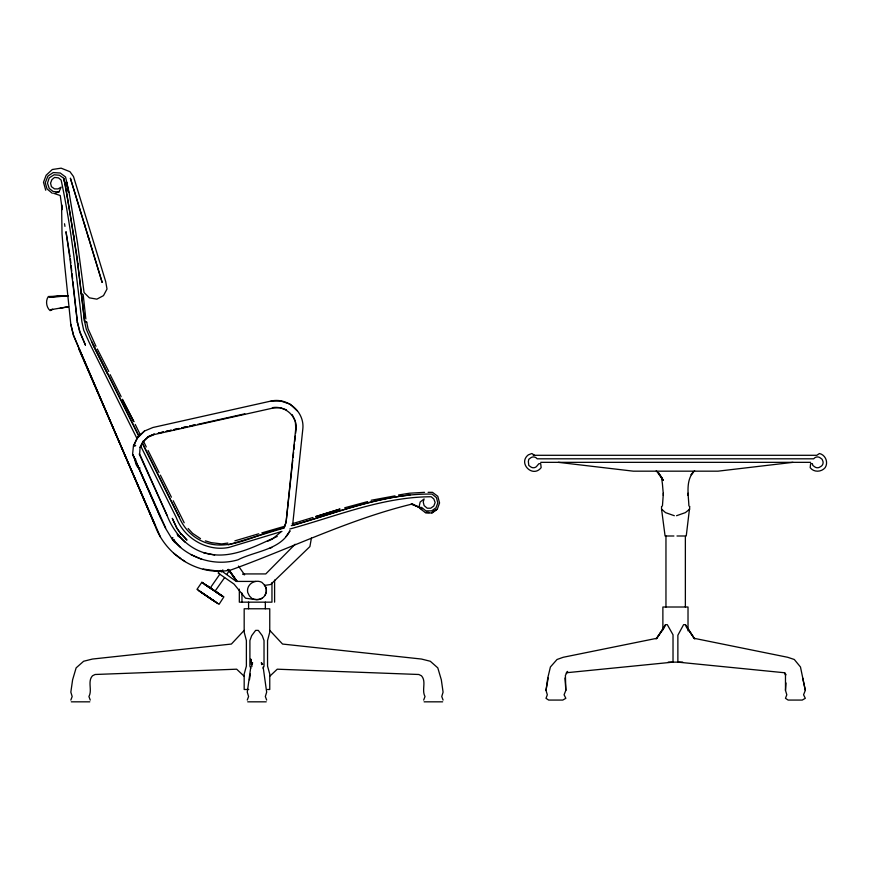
<?xml version="1.0" encoding="UTF-8"?>
<svg xmlns="http://www.w3.org/2000/svg" width="870" height="870" viewBox="0 0 870 870"><rect width="100%" height="100%" fill="white"/><g stroke="black" fill="none" stroke-linecap="round" stroke-linejoin="round"><path stroke-width="1.3" d="M785.479 674.043L784.164 672.717L677.871 662.135L677.871 635.231L683.602 624.649L685.364 624.649L694.184 638.319L787.687 657.285L794.299 659.493L800.476 666.986L805.326 690.367L803.565 694.771L805.326 698.305L802.238 700.067L788.133 700.067L785.479 698.305L786.806 694.771L785.479 690.367L786.012 682.95M662.429 506.003L663.31 494.095L662.429 483.959L661.548 477.336L658.612 472.932M250.788 666.986L247.265 692.129L248.581 696.533L247.265 700.067M292.69 524.534L302.836 428.823C304.652 411.76 287.589 397.285 271.081 401.037L152.881 427.507L144.496 431.031L137.438 437.208L137.884 437.643L144.496 431.031M292.744 460.306L286.078 522.326L284.305 527.622M293.027 457.609L293.603 452.215M293.897 449.518L294.473 444.124M294.767 441.427L295.343 436.033M295.637 433.336L296.213 427.942M686.245 535.996L689.779 506.449M252.256 664.636L252.55 662.581L251.234 664.343M566.142 673.162L567.61 671.401L565.402 675.37L565.848 690.367L564.075 694.771L565.848 698.305L562.76 700.067L548.644 700.067L546.001 698.305L547.317 694.771L546.001 690.367L547.763 678.013L550.405 666.986L557.028 659.493L563.194 657.285L656.698 638.319L663.919 627.901L656.143 638.982M249.462 679.774L250.353 674.043M311.427 538.041L309.894 546.588L270.635 584.51L264.339 585.456M546.001 690.367L548.198 678.013M135.677 459.262L135.242 461.459L136.122 464.547L137.884 467.636L140.092 468.082M289.775 529.036C336.298 516.301 382.267 496.879 431.172 496.748L433.825 498.956L435.141 502.479L433.825 506.003L430.737 508.21L427.203 508.21L424.114 505.568L423.233 502.033L424.114 498.956L420.145 502.033L419.264 506.003L420.145 508.656L425.441 512.626L432.053 513.061L437.349 509.091L439.557 502.925L437.795 496.302L432.499 492.333L428.083 492.333M70.84 700.067L72.166 696.533L70.84 692.129L72.612 679.774L76.136 667.866L83.64 661.254L92.459 659.047L231.387 644.05L244.176 630.38M264.904 595.537L266.231 592.013L266.231 588.479L264.458 584.955L261.816 582.313C254.932 578.735 246.079 584.596 247.7 592.448L249.462 595.983L252.115 598.625C256.563 600.42 262.077 599.778 264.904 595.537A9.113 9.113 0 0 0 264.904 585.39M423.679 700.067L425.006 696.533C421.385 690.084 426.67 681.493 421.471 675.805L418.829 674.489L277.247 669.193L269.754 676.251M263.142 668.312L264.023 666.105L264.023 640.527L262.261 635.676L258.292 630.38L255.639 630.38L251.669 635.676L249.907 640.527L249.907 666.105L250.788 668.312M664.636 626.857L665.517 624.649L667.279 624.649L673.021 634.795L673.021 662.135L566.729 672.717M283.87 527.622L286.078 522.326L295.778 428.388L295.332 421.33L292.244 414.707M55.854 192.868L58.932 191.987L61.139 187.137L58.051 188.899L54.527 188.899L51.439 186.691L50.558 183.168L51.885 179.633L54.527 177.436L58.497 177.871L61.139 180.079C71.079 226.581 76.31 274.376 81.867 321.65L83.64 330.034L89.371 342.823L137.036 438.643M137.438 437.208L133.915 445.581L134.796 446.027M277.247 536.442C254.421 546.447 229.604 560.628 204.037 552.754C186.332 547.197 173.554 532.179 166.996 515.268L139.646 453.966L140.092 447.354L143.18 441.177M165.67 528.057L133.034 454.847L160.374 517.476L165.67 528.503L171.847 538.65L172.728 537.758L171.847 538.65C187.376 557.985 214.096 566.892 237.999 559.812C255.225 550.971 280.303 550.134 290.047 530.711L286.078 536.442M137.884 437.208L133.469 445.581L132.588 454.401L160.374 517.03M140.092 447.354L143.18 441.612L148.03 436.762L154.197 434.119L148.03 436.762M656.698 638.319L665.517 624.649M224.623 577.604L215.064 591.132M226.896 574.222L229.18 570.84L227.418 569.959M219.871 574.156L210.214 588.044L217.707 592.894L204.918 584.51L222.568 596.418L214.629 590.686M221.361 572.025L222.84 569.893M219.621 570.992L218.152 573.047L234.03 584.074L245.492 598.19L254.758 599.506M694.63 470.724L691.095 474.694L693.303 472.051C685.56 481.458 688.485 494.812 688.899 506.003M295.126 544.25L265.785 573.928L243.067 573.928M280.782 532.027L272.397 539.085L267.547 541.292M689.779 509.091L685.364 512.626L676.545 515.714M143.18 441.612L148.03 437.208L154.197 434.554L272.843 408.095L279.901 407.66L286.513 409.857M431.618 512.626L436.022 509.537M432.053 512.626L437.349 509.091M269.754 548.35L271.81 547.469M142.441 443.124C154.675 467.571 166.67 492.137 178.905 516.595C183.015 526.481 190.073 534.952 199.632 539.965C227.124 554.712 256.378 533.06 283.555 527.938M292.2 523.751L312.972 517.476M228.299 544.816L284.142 527.959M291.928 525.611C337.919 512.55 383.398 493.279 432.053 494.095L436.468 497.629L437.795 502.925L436.022 507.775L431.618 510.864L425.887 510.864L421.471 507.33M281.978 531.396L228.734 547.469C206.929 551.743 183.896 538.182 176.251 517.476L140.657 445.918M234.911 540.846L258.727 533.788M261.816 532.908L284.794 526.23M291.298 525.6C330.698 514.681 369.097 499.402 410.009 494.986M344.727 507.775L367.662 501.598M59.823 308.426L68.643 306.653L50.558 309.742L52.765 309.307L50.112 310.623C46.24 307.327 45.381 300.661 48.35 296.518L68.382 295.822M371.196 500.272L395.013 495.867M181.786 427.844L187.039 426.648L181.786 427.942M189.66 426.05L194.913 424.854M189.66 426.18L194.913 425.006M197.544 424.419L244.818 413.826M398.536 494.986L409.563 493.214L424.56 492.333M227.853 543.054L221.676 543.935L211.095 542.619L205.363 540.846M792.983 462.34L718 471.17L633.327 471.17L558.344 462.34M62.216 209.191L61.585 204.776L62.02 233.889L64.228 260.793L70.84 324.738L73.493 335.32L154.642 524.534C165.159 555.212 198.523 576.886 230.941 569.959C291.069 548.252 349.022 519.433 411.325 504.241L420.732 507.775L411.325 503.806M59.823 296.072L49.231 296.953L67.316 296.072L49.231 296.953M255.639 581.421L236.238 581.421L220.795 570.405M271.081 401.037L280.782 401.037L290.047 404.126L297.094 410.738M272.397 407.66C284.675 405.409 296.942 415.806 296.213 428.388M533.234 455.293L816.799 455.293L819.442 453.52C825.565 454.901 828.544 462.361 825.173 467.636C821.443 472.192 813.744 472.562 810.177 467.636L810.622 463.666L812.384 463.666L812.83 465.428L814.592 466.755A4.546 4.546 0 0 0 820.323 466.755A4.546 4.546 0 0 0 822.976 461.459L822.085 459.262L820.323 457.935A4.546 4.546 0 0 0 814.592 457.935L813.711 458.816L537.181 458.816L536.29 457.935A4.546 4.546 0 0 0 530.559 457.935L528.797 459.262L528.351 461.459L528.797 465.428L530.559 466.755A4.546 4.546 0 0 0 536.29 466.755L538.943 463.666L540.705 463.666L541.151 467.636C532.842 478.446 517.552 463.155 528.351 454.847L531.885 453.52L534.528 455.293M540.705 462.34L810.622 462.34M425.441 512.626L429.41 512.626M665.517 535.996L673.902 535.996M676.99 535.996L685.364 535.996L685.364 607.01M668.171 662.135L682.722 662.135M248.733 689.486L244.176 689.486L244.176 674.043L246.384 666.105L246.384 640.527L244.176 632.142L244.176 608.772L269.754 608.772L269.754 632.142L267.547 640.527L267.547 666.105L269.754 674.043L269.754 689.486L267.547 689.486M71.286 701.829L89.806 701.829M247.7 701.829L266.231 701.829M424.114 701.829L442.645 701.829M58.932 191.987L53.2 191.541L49.231 188.453L47.469 183.168L49.231 177.871L54.081 174.783L59.377 175.229L63.793 178.317L65.109 183.603L77.017 256.824L84.52 321.215L86.282 329.154L91.578 341.497L138.874 436.338M426.322 512.18L428.975 512.397M203.156 569.078L219.479 571.285M203.602 552.754L214.629 554.962M53.646 193.314L60.258 195.511L62.216 209.626M242.85 574.222L244.611 574.809L238.478 566.065M674.337 515.714L665.517 512.626L661.548 509.091L661.548 506.449M95.983 346.347L88.044 328.708L86.717 322.096L84.52 321.215C79.355 273.376 72.852 225.547 63.793 178.317M190.813 554.527L201.829 559.377M213.737 590.251L211.095 588.479M412.5 504.002L421.917 509.091M200.067 591.567L215.945 602.16L196.979 589.36L201.829 582.313L223.884 596.863L219.033 604.356L198.306 590.251L217.707 603.475M84.52 320.769L86.717 322.096M200.513 538.65L192.575 533.353L188.159 528.503M177.578 535.702L179.34 536.877M208.006 586.282L211.312 588.479M204.918 584.51L211.269 588.751M214.444 590.861L220.795 595.102L214.183 590.632M210.877 588.403L201.829 582.313L210.562 588.25M214.923 591.219L222.568 596.418M202.721 593.329L212.856 600.387M173.608 553.2L180.906 558.529M182.994 560.052L185.071 561.574M80.986 292.983L83.194 294.745L85.836 319.007M52.32 193.314L47.023 188.899L45.262 182.722L47.915 176.11L53.2 172.575L60.258 173.021L65.554 176.991L69.078 192.422L77.463 242.708L84.075 292.548L89.371 297.834L96.864 299.16L103.486 295.626L107.01 289.014L105.683 281.521L73.493 176.545L69.959 171.694L61.139 168.171L52.32 169.498L46.143 175.229L43.5 182.287L45.708 190.225M244.176 676.251L236.673 669.193L95.102 674.489L92.459 675.805C87.261 681.493 92.546 690.084 88.925 696.533L90.252 700.067M177.132 534.234L185.071 542.173M172.282 538.65L180.666 547.469M269.754 630.38L282.543 644.05L421.471 659.047L430.291 661.254L437.795 667.866L441.318 679.774L443.08 692.129L441.764 696.533L443.08 700.067M656.263 470.724L663.31 480.425L661.548 477.336M172.728 539.965L174.935 542.619M262.696 664.343L261.37 662.581L261.663 664.636M229.256 570.492L237.118 581.421L229.56 570.72M786.067 674.783L784.599 672.717L785.479 675.37L785.479 690.367M228.19 569.317L236.596 581.258M686.245 626.857L694.738 638.982M228.908 570.057L236.586 581.182M685.364 624.649L694.184 638.319M658.688 473.095L662.657 479.381M91.578 341.497L138.917 435.946M122.442 399.721L133.915 421.765L122.442 399.276M97.309 349L108.772 371.49M110.098 374.578L121.126 396.633M148.03 450.432L159.058 472.486M160.374 475.14L171.401 497.183M173.163 500.718L184.19 522.772M142.517 443.635L178.905 516.595M93.231 345.26L107.782 374.437M135.242 424.419L140.461 435.065M143.365 440.992L146.258 446.908M139.211 453.966L166.996 515.268M78.778 349L160.374 536.877M154.642 524.088L79.224 349L154.642 524.534M78.702 347.75L73.493 335.32L70.84 324.303M174.043 539.53L174.935 541.727M266.666 700.067L265.339 696.533L266.666 692.129L263.142 666.986M63.793 179.633L64.489 181.754M84.51 224.438L85.282 227.005M88.011 235.977L88.794 238.543M67.762 188.681L68.349 191.183L67.816 188.627M66.435 182.287L67.262 186.082M802.684 678.013L805.326 690.367M251.669 663.897L250.788 659.047L251.919 666.605M69.981 256.422L65.989 231.681L69.959 258.586L77.463 322.977L72.906 281.673M64.521 223.742L64.945 226.385M73.45 234.324L73.841 236.977M661.548 509.091L665.082 535.996M77.8 263.479L78.115 266.144M81.084 291.461L81.388 294.125M77.647 263.512L77.952 266.187M70.405 259.021L70.84 263.023M71.133 265.687L71.731 271.016M72.025 273.68L72.612 279.009M564.967 678.013L565.848 690.367M688.018 493.214L688.018 495.421M688.018 630.826L688.018 607.01L662.875 607.01L662.875 629.858M665.963 535.996L665.963 607.01M663.31 493.214L663.31 495.421M274.605 580.083L274.605 602.16M271.962 582.672L271.962 602.16L239.326 602.16L239.326 589.164M265.339 602.16L265.339 608.772M248.581 602.16L248.581 608.772M241.969 593.068L241.969 602.16M262.261 598.19A10.223 10.223 0 0 1 255.204 599.506M134.35 445.146L133.915 445.581L135.677 445.581L134.35 445.146M339.876 509.091L315.625 516.595L339.876 509.091M163.397 432.02L158.144 433.216L163.397 432.064M171.27 430.237L166.018 431.433L171.27 430.291M179.155 428.442L173.902 429.639L179.155 428.529M186.843 539.965L181.101 533.788L186.843 539.965M181.101 534.234L176.697 528.057L172.282 518.357L177.132 528.503L181.101 534.234M85.401 345.031L79.67 331.796L77.463 322.531L80.105 332.242L85.401 345.031M102.16 282.402L70.405 178.317L102.16 282.402M66.87 183.603L66.435 181.841L68.643 192.422L66.87 183.603"/></g></svg>
